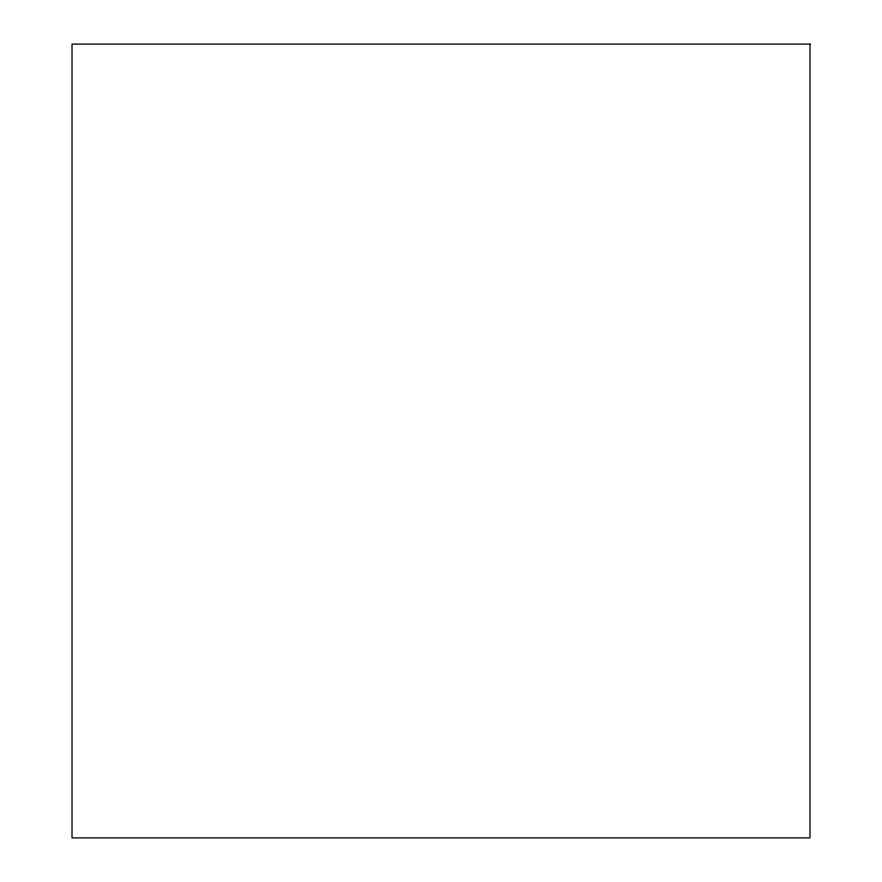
<?xml version="1.0" encoding="UTF-8"?>
<svg xmlns="http://www.w3.org/2000/svg" width="882" height="882" viewBox="0 0 882 882"><rect width="100%" height="100%" fill="white"/><g stroke="black" fill="none" stroke-linecap="round" stroke-linejoin="round"><path stroke-width="1.32" d="M809.985 44.1L72.015 44.1L72.015 837.9L809.985 837.9L809.985 44.1"/></g></svg>
